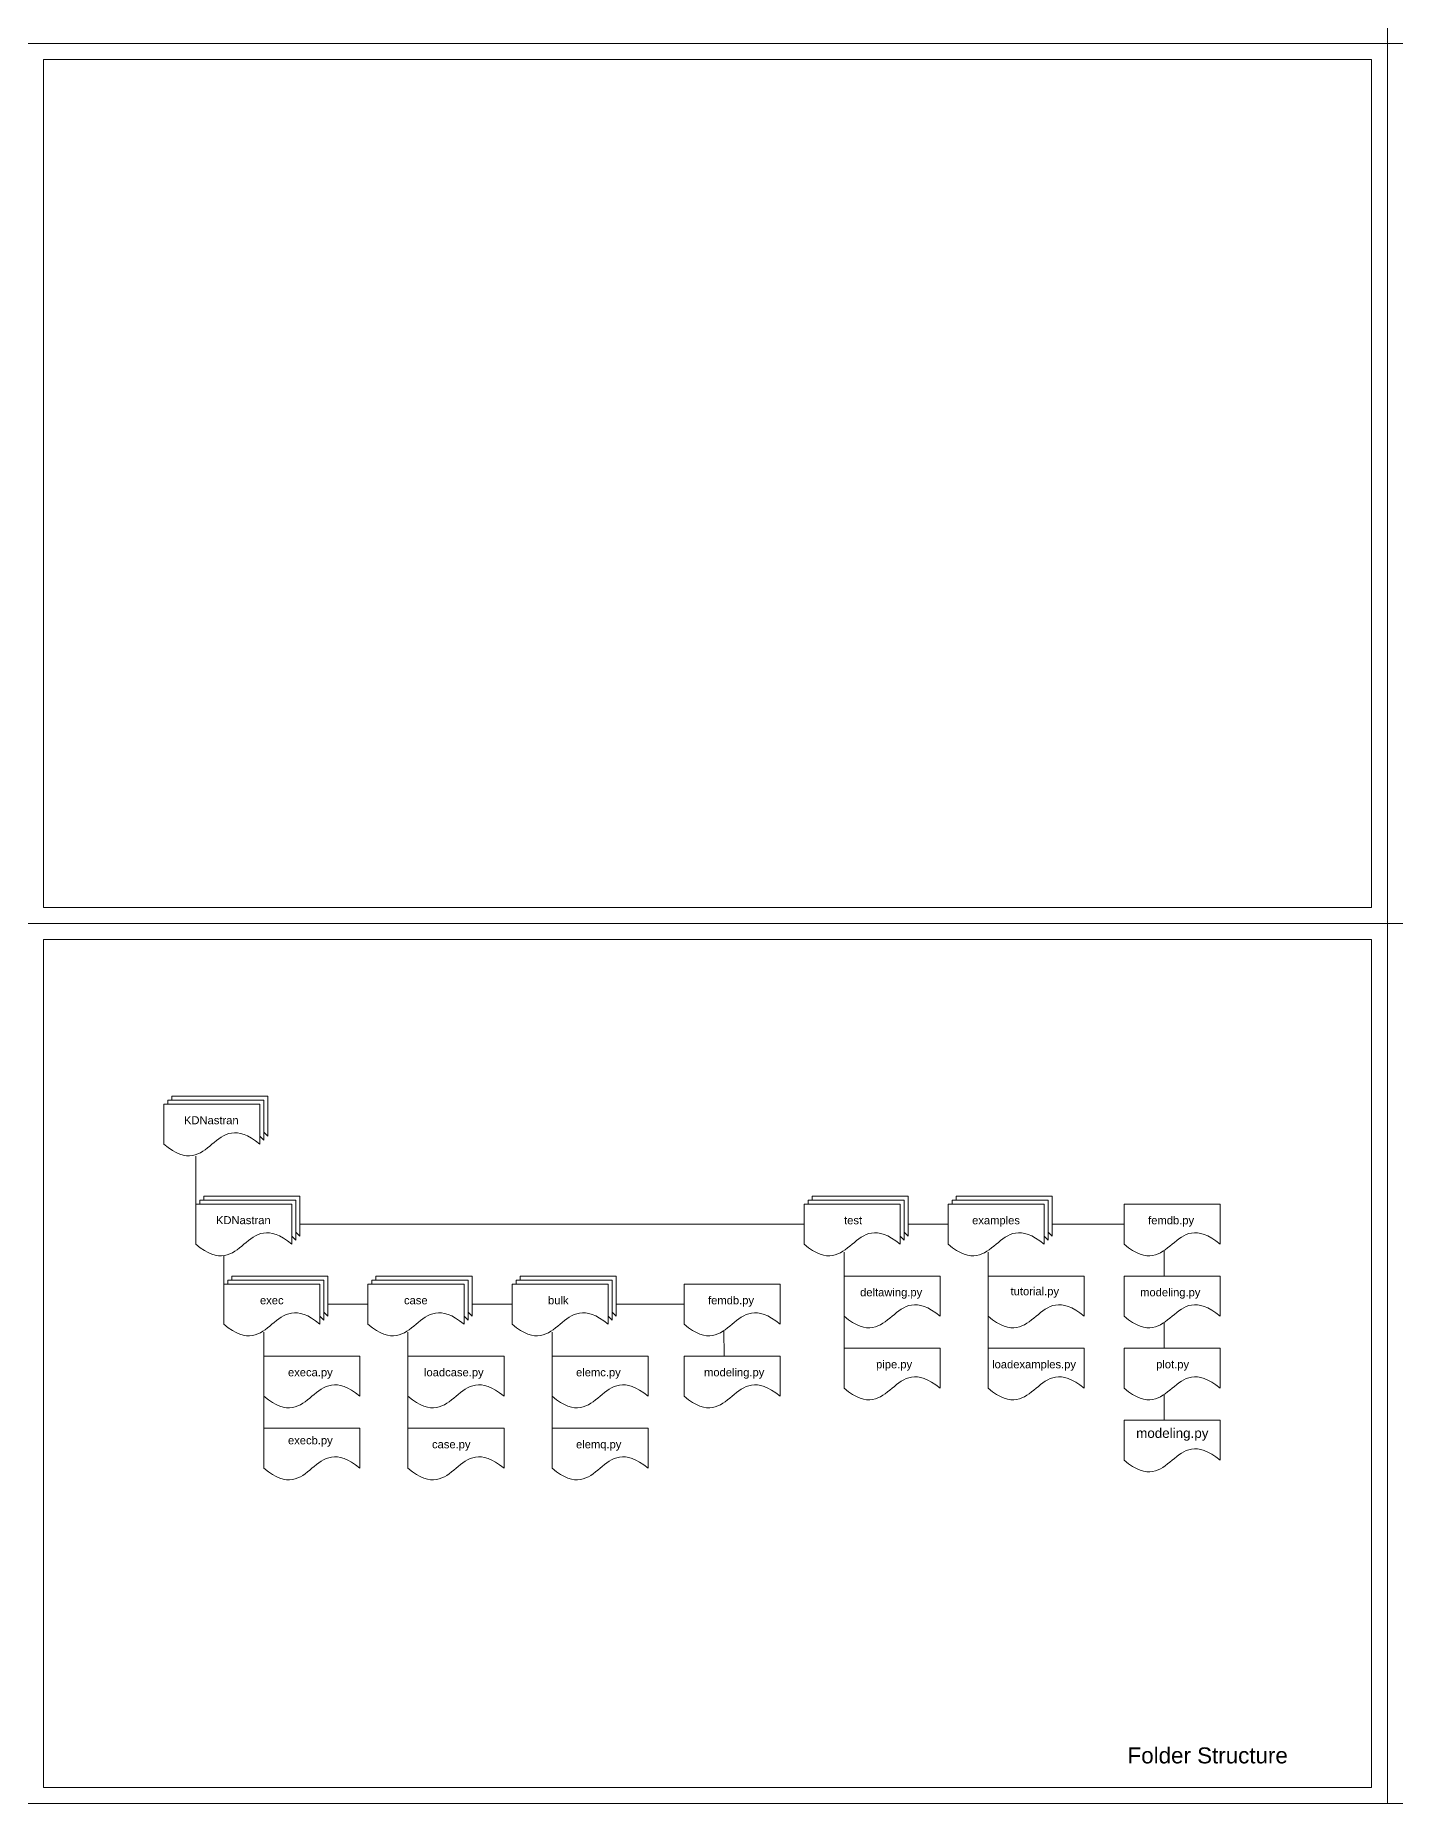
# Model space of a CAD drawing. Header units: inches. Extents: x 0 to 85, y 0 to 55.
# Drawn here: x 17.1 to 34.1, y 0 to 22.1 of the extents above; entities that cross this region are included whole.
import ezdxf

# ---------------------------------------------------------------- set-up
doc = ezdxf.new("R2010")
doc.units = ezdxf.units.IN
doc.header["$LTSCALE"] = 0.1
doc.header["$MEASUREMENT"] = 0
doc.layers.get('0').update_dxf_attribs({"lineweight": 5, "true_color": 0xffffff})
doc.styles.add('textstyle11', font='')
doc.styles.add('textstyle114', font='')
doc.styles.add('textstyle121', font='')
doc.styles.add('textstyle14', font='')
doc.styles.add('textstyle146', font='')
doc.styles.add('textstyle147', font='')
doc.styles.add('textstyle150', font='')
doc.styles.add('textstyle172', font='')
doc.styles.add('textstyle175', font='')
doc.styles.add('textstyle184', font='')
doc.styles.add('textstyle190', font='')
doc.styles.add('textstyle192', font='')
doc.styles.add('textstyle195', font='')
doc.styles.add('textstyle199', font='')
doc.styles.add('textstyle203', font='')
doc.styles.add('textstyle237', font='')
doc.styles.add('textstyle248', font='')
doc.styles.add('textstyle39', font='')
doc.styles.add('textstyle52', font='')
doc.styles.add('textstyle53', font='')
doc.styles.add('textstyle57', font='')
doc.styles.add('textstyle67', font='')
doc.styles.add('textstyle94', font='')
doc.styles.add('textstyle99', font='')
doc.styles.get('textstyle11').set_extended_font_data('Arial')
doc.styles.get('textstyle114').set_extended_font_data('Arial')
doc.styles.get('textstyle121').set_extended_font_data('Arial')
doc.styles.get('textstyle14').set_extended_font_data('Arial')
doc.styles.get('textstyle146').set_extended_font_data('Arial')
doc.styles.get('textstyle147').set_extended_font_data('Arial')
doc.styles.get('textstyle150').set_extended_font_data('Arial')
doc.styles.get('textstyle172').set_extended_font_data('Arial')
doc.styles.get('textstyle175').set_extended_font_data('Arial')
doc.styles.get('textstyle184').set_extended_font_data('Arial')
doc.styles.get('textstyle190').set_extended_font_data('Arial')
doc.styles.get('textstyle192').set_extended_font_data('Arial')
doc.styles.get('textstyle195').set_extended_font_data('Arial')
doc.styles.get('textstyle199').set_extended_font_data('Arial')
doc.styles.get('textstyle203').set_extended_font_data('Arial')
doc.styles.get('textstyle237').set_extended_font_data('Arial')
doc.styles.get('textstyle248').set_extended_font_data('Arial')
doc.styles.get('textstyle39').set_extended_font_data('Arial')
doc.styles.get('textstyle52').set_extended_font_data('Arial')
doc.styles.get('textstyle53').set_extended_font_data('Arial')
doc.styles.get('textstyle57').set_extended_font_data('Arial')
doc.styles.get('textstyle67').set_extended_font_data('Arial')
doc.styles.get('textstyle94').set_extended_font_data('Arial')
doc.styles.get('textstyle99').set_extended_font_data('Arial')

msp = doc.modelspace()

# ---------------------------------------------------------------- linework, layer by layer
for p, q in [((34, 22), (34, 33)), ((34, 22), (34, 33)), ((34, 33), (34, 22)), ((17, 22), (34, 22)), ((34, 22), (17, 22)), ((34, 22), (51, 22)), ((34, 11), (34, 22)), ((34, 11), (34, 22)), ((51, 22), (34, 22)), ((34, 22), (34, 11)), ((33.8, 21.8), (17.2, 21.8)), ((17.2, 21.8), (17.2, 11.2)), ((33.8, 11.2), (33.8, 21.8)), ((17.2, 11.2), (33.8, 11.2)), ((17, 11), (34, 11)), ((34, 11), (17, 11)), ((34, 11), (51, 11)), ((34, 0), (34, 11)), ((51, 11), (34, 11)), ((34, 11), (34, 0)), ((33.8, 10.8), (17.2, 10.8)), ((17.2, 10.8), (17.2, 0.2)), ((33.8, 0.2), (33.8, 10.8)), ((18.807, 8.791), (18.807, 8.841)), ((18.807, 8.841), (20.007, 8.841)), ((20.007, 8.341), (20.007, 8.841)), ((18.707, 8.241), (18.707, 8.741)), ((18.707, 8.741), (19.907, 8.741)), ((18.757, 8.741), (18.757, 8.791)), ((18.757, 8.791), (19.957, 8.791)), ((19.907, 8.241), (19.907, 8.741)), ((19.957, 8.291), (19.957, 8.791)), ((19.957, 8.291), (19.907, 8.341)), ((20.007, 8.341), (19.957, 8.391)), ((19.107, 7.491), (19.107, 8.091)), ((19.157, 7.491), (19.157, 7.541)), ((19.157, 7.541), (20.357, 7.541)), ((19.207, 7.541), (19.207, 7.591)), ((19.207, 7.591), (20.407, 7.591)), ((20.357, 7.041), (20.357, 7.541)), ((20.407, 7.091), (20.407, 7.591)), ((26.757, 7.491), (26.757, 7.541)), ((26.757, 7.541), (27.957, 7.541)), ((26.807, 7.541), (26.807, 7.591)), ((26.807, 7.591), (28.007, 7.591)), ((27.957, 7.041), (27.957, 7.541)), ((28.007, 7.091), (28.007, 7.591)), ((28.557, 7.491), (28.557, 7.541)), ((28.557, 7.541), (29.757, 7.541)), ((28.607, 7.541), (28.607, 7.591)), ((28.607, 7.591), (29.807, 7.591)), ((29.757, 7.041), (29.757, 7.541)), ((29.807, 7.091), (29.807, 7.591)), ((19.107, 6.991), (19.107, 7.491)), ((19.107, 7.491), (20.307, 7.491)), ((20.307, 6.991), (20.307, 7.491)), ((26.707, 6.991), (26.707, 7.491)), ((26.707, 7.491), (27.907, 7.491)), ((27.907, 6.991), (27.907, 7.491)), ((28.507, 6.991), (28.507, 7.491)), ((28.507, 7.491), (29.707, 7.491)), ((29.707, 6.991), (29.707, 7.491)), ((30.707, 6.991), (30.707, 7.491)), ((30.707, 7.491), (31.907, 7.491)), ((31.907, 6.991), (31.907, 7.491)), ((20.357, 7.041), (20.307, 7.091)), ((20.407, 7.091), (20.357, 7.141)), ((26.707, 7.241), (20.407, 7.241)), ((27.957, 7.041), (27.907, 7.091)), ((28.007, 7.091), (27.957, 7.141)), ((28.007, 7.241), (28.507, 7.241)), ((29.757, 7.041), (29.707, 7.091)), ((29.807, 7.091), (29.757, 7.141)), ((30.707, 7.241), (29.807, 7.241)), ((27.207, 6.591), (27.207, 6.891)), ((29.007, 6.591), (29.007, 6.891)), ((31.207, 6.591), (31.206, 6.917)), ((19.457, 6.491), (19.457, 6.841)), ((19.457, 5.991), (19.457, 6.491)), ((19.457, 6.491), (20.657, 6.491)), ((19.507, 6.491), (19.507, 6.541)), ((19.507, 6.541), (20.707, 6.541)), ((19.557, 6.541), (19.557, 6.591)), ((19.557, 6.591), (20.757, 6.591)), ((20.657, 5.991), (20.657, 6.491)), ((20.707, 6.041), (20.707, 6.541)), ((20.757, 6.091), (20.757, 6.591)), ((21.257, 5.991), (21.257, 6.491)), ((21.257, 6.491), (22.457, 6.491)), ((21.307, 6.491), (21.307, 6.541)), ((21.307, 6.541), (22.507, 6.541)), ((21.357, 6.541), (21.357, 6.591)), ((21.357, 6.591), (22.557, 6.591)), ((22.457, 5.991), (22.457, 6.491)), ((22.507, 6.041), (22.507, 6.541)), ((22.557, 6.091), (22.557, 6.591)), ((23.057, 5.991), (23.057, 6.491)), ((23.057, 6.491), (24.257, 6.491)), ((23.107, 6.491), (23.107, 6.541)), ((23.107, 6.541), (24.307, 6.541)), ((23.157, 6.541), (23.157, 6.591)), ((23.157, 6.591), (24.357, 6.591)), ((24.257, 5.991), (24.257, 6.491)), ((24.307, 6.041), (24.307, 6.541)), ((24.357, 6.091), (24.357, 6.591)), ((25.207, 5.991), (25.207, 6.491)), ((25.207, 6.491), (26.407, 6.491)), ((26.407, 5.991), (26.407, 6.491)), ((27.207, 6.091), (27.207, 6.591)), ((27.207, 6.591), (28.407, 6.591)), ((28.407, 6.091), (28.407, 6.591)), ((29.007, 6.091), (29.007, 6.591)), ((29.007, 6.591), (30.207, 6.591)), ((30.207, 6.091), (30.207, 6.591)), ((30.707, 6.091), (30.707, 6.591)), ((30.707, 6.591), (31.907, 6.591)), ((31.907, 6.091), (31.907, 6.591)), ((20.757, 6.241), (21.257, 6.241)), ((22.557, 6.241), (23.057, 6.241)), ((25.207, 6.241), (24.357, 6.241)), ((20.707, 6.041), (20.657, 6.091)), ((20.757, 6.091), (20.707, 6.141)), ((22.507, 6.041), (22.457, 6.091)), ((22.557, 6.091), (22.507, 6.141)), ((24.307, 6.041), (24.257, 6.091)), ((24.357, 6.091), (24.307, 6.141)), ((27.207, 5.691), (27.207, 6.091)), ((29.007, 5.691), (29.007, 6.091)), ((31.207, 5.691), (31.206, 6.017)), ((19.957, 5.591), (19.957, 5.891)), ((21.757, 5.591), (21.757, 5.891)), ((23.557, 5.591), (23.557, 5.891)), ((25.707, 5.591), (25.706, 5.917)), ((19.957, 5.091), (19.957, 5.591)), ((19.957, 5.591), (21.157, 5.591)), ((21.157, 5.091), (21.157, 5.591)), ((21.757, 5.091), (21.757, 5.591)), ((21.757, 5.591), (22.957, 5.591)), ((22.957, 5.091), (22.957, 5.591)), ((23.557, 5.091), (23.557, 5.591)), ((23.557, 5.591), (24.757, 5.591)), ((24.757, 5.091), (24.757, 5.591)), ((25.207, 5.091), (25.207, 5.591)), ((25.207, 5.591), (26.407, 5.591)), ((26.407, 5.091), (26.407, 5.591)), ((27.207, 5.191), (27.207, 5.691)), ((27.207, 5.691), (28.407, 5.691)), ((28.407, 5.191), (28.407, 5.691)), ((29.007, 5.191), (29.007, 5.691)), ((29.007, 5.691), (30.207, 5.691)), ((30.207, 5.191), (30.207, 5.691)), ((30.707, 5.191), (30.707, 5.691)), ((30.707, 5.691), (31.907, 5.691)), ((31.907, 5.191), (31.907, 5.691)), ((19.957, 4.691), (19.957, 5.091)), ((21.757, 4.691), (21.757, 5.091)), ((23.557, 4.691), (23.557, 5.091)), ((31.207, 4.791), (31.206, 5.117)), ((19.957, 4.191), (19.957, 4.691)), ((19.957, 4.691), (21.157, 4.691)), ((21.157, 4.191), (21.157, 4.691)), ((21.757, 4.191), (21.757, 4.691)), ((21.757, 4.691), (22.957, 4.691)), ((22.957, 4.191), (22.957, 4.691)), ((23.557, 4.191), (23.557, 4.691)), ((23.557, 4.691), (24.757, 4.691)), ((24.757, 4.191), (24.757, 4.691)), ((30.707, 4.291), (30.707, 4.791)), ((30.707, 4.791), (31.907, 4.791)), ((31.907, 4.291), (31.907, 4.791)), ((17, 0), (34, 0)), ((17.2, 0.2), (33.8, 0.2)), ((34, 0), (51, 0))]:
    msp.add_line(p, q)
for points in [[(18.707, 8.241), (19.007, 7.991), (19.307, 8.241), (19.607, 8.491), (19.907, 8.241)], [(19.107, 6.991), (19.407, 6.741), (19.707, 6.991), (20.007, 7.241), (20.307, 6.991)], [(26.707, 6.991), (27.007, 6.741), (27.307, 6.991), (27.607, 7.241), (27.907, 6.991)], [(28.507, 6.991), (28.807, 6.741), (29.107, 6.991), (29.407, 7.241), (29.707, 6.991)], [(30.707, 6.991), (31.007, 6.741), (31.307, 6.991), (31.607, 7.241), (31.907, 6.991)], [(27.207, 6.091), (27.507, 5.841), (27.807, 6.091), (28.107, 6.341), (28.407, 6.091)], [(29.007, 6.091), (29.307, 5.841), (29.607, 6.091), (29.907, 6.341), (30.207, 6.091)], [(30.707, 6.091), (31.007, 5.841), (31.307, 6.091), (31.607, 6.341), (31.907, 6.091)], [(19.457, 5.991), (19.757, 5.741), (20.057, 5.991), (20.357, 6.241), (20.657, 5.991)], [(21.257, 5.991), (21.557, 5.741), (21.857, 5.991), (22.157, 6.241), (22.457, 5.991)], [(23.057, 5.991), (23.357, 5.741), (23.657, 5.991), (23.957, 6.241), (24.257, 5.991)], [(25.207, 5.991), (25.507, 5.741), (25.807, 5.991), (26.107, 6.241), (26.407, 5.991)], [(27.207, 5.191), (27.507, 4.941), (27.807, 5.191), (28.107, 5.441), (28.407, 5.191)], [(29.007, 5.191), (29.307, 4.941), (29.607, 5.191), (29.907, 5.441), (30.207, 5.191)], [(30.707, 5.191), (31.007, 4.941), (31.307, 5.191), (31.607, 5.441), (31.907, 5.191)], [(19.957, 5.091), (20.257, 4.841), (20.557, 5.091), (20.857, 5.341), (21.157, 5.091)], [(21.757, 5.091), (22.057, 4.841), (22.357, 5.091), (22.657, 5.341), (22.957, 5.091)], [(23.557, 5.091), (23.857, 4.841), (24.157, 5.091), (24.457, 5.341), (24.757, 5.091)], [(25.207, 5.091), (25.507, 4.841), (25.807, 5.091), (26.107, 5.341), (26.407, 5.091)], [(30.707, 4.291), (31.007, 4.041), (31.307, 4.291), (31.607, 4.541), (31.907, 4.291)], [(19.957, 4.191), (20.257, 3.941), (20.557, 4.191), (20.857, 4.441), (21.157, 4.191)], [(21.757, 4.191), (22.057, 3.941), (22.357, 4.191), (22.657, 4.441), (22.957, 4.191)], [(23.557, 4.191), (23.857, 3.941), (24.157, 4.191), (24.457, 4.441), (24.757, 4.191)]]:
    msp.add_open_spline(points, degree=3)

# ---------------------------------------------------------------- texts
for s, insert, char_height, attachment_point, style in [('KDNastran', (18.957, 8.591), 0.1, 1, 'textstyle195'), ('KDNastran', (19.357, 7.241), 0.1, 7, 'textstyle172'), ('test', (27.207, 7.341), 0.1, 1, 'textstyle192'), ('examples', (28.807, 7.341), 0.1, 1, 'textstyle248'), ('femdb.py', (31.007, 7.341), 0.1, 1, 'textstyle203'), ('deltawing.py', (27.407, 6.441), 0.1, 1, 'textstyle53'), ('tutorial.py', (29.288, 6.454), 0.1, 1, 'textstyle52'), ('modeling.py', (30.907, 6.441), 0.1, 1, 'textstyle237'), ('exec', (19.907, 6.341), 0.1, 1, 'textstyle94'), ('case', (21.707, 6.341), 0.1, 1, 'textstyle114'), ('bulk', (23.507, 6.341), 0.1, 1, 'textstyle11'), ('femdb.py', (25.507, 6.341), 0.1, 1, 'textstyle190'), ('pipe.py', (27.607, 5.541), 0.1, 1, 'textstyle39'), ('loadexamples.py', (29.057, 5.541), 0.1, 1, 'textstyle57'), ('plot.py', (31.107, 5.541), 0.1, 1, 'textstyle121'), ('execa.py', (20.257, 5.441), 0.1, 1, 'textstyle147'), ('loadcase.py', (21.957, 5.441), 0.1, 1, 'textstyle14'), ('elemc.py', (23.857, 5.441), 0.1, 1, 'textstyle199'), ('modeling.py', (25.457, 5.441), 0.1, 1, 'textstyle150'), ('modeling.py', (30.857, 4.691), 0.12, 1, 'textstyle175'), ('execb.py', (20.257, 4.591), 0.1, 1, 'textstyle67'), ('case.py', (22.057, 4.541), 0.1, 1, 'textstyle146'), ('elemq.py', (23.857, 4.541), 0.1, 1, 'textstyle99'), ('Folder Structure', (30.75, 0.5), 0.2, 7, 'textstyle184')]:
    msp.add_mtext(s, dxfattribs=dict(insert=insert, char_height=char_height, attachment_point=attachment_point, style=style))

doc.saveas('drawing.dxf')
